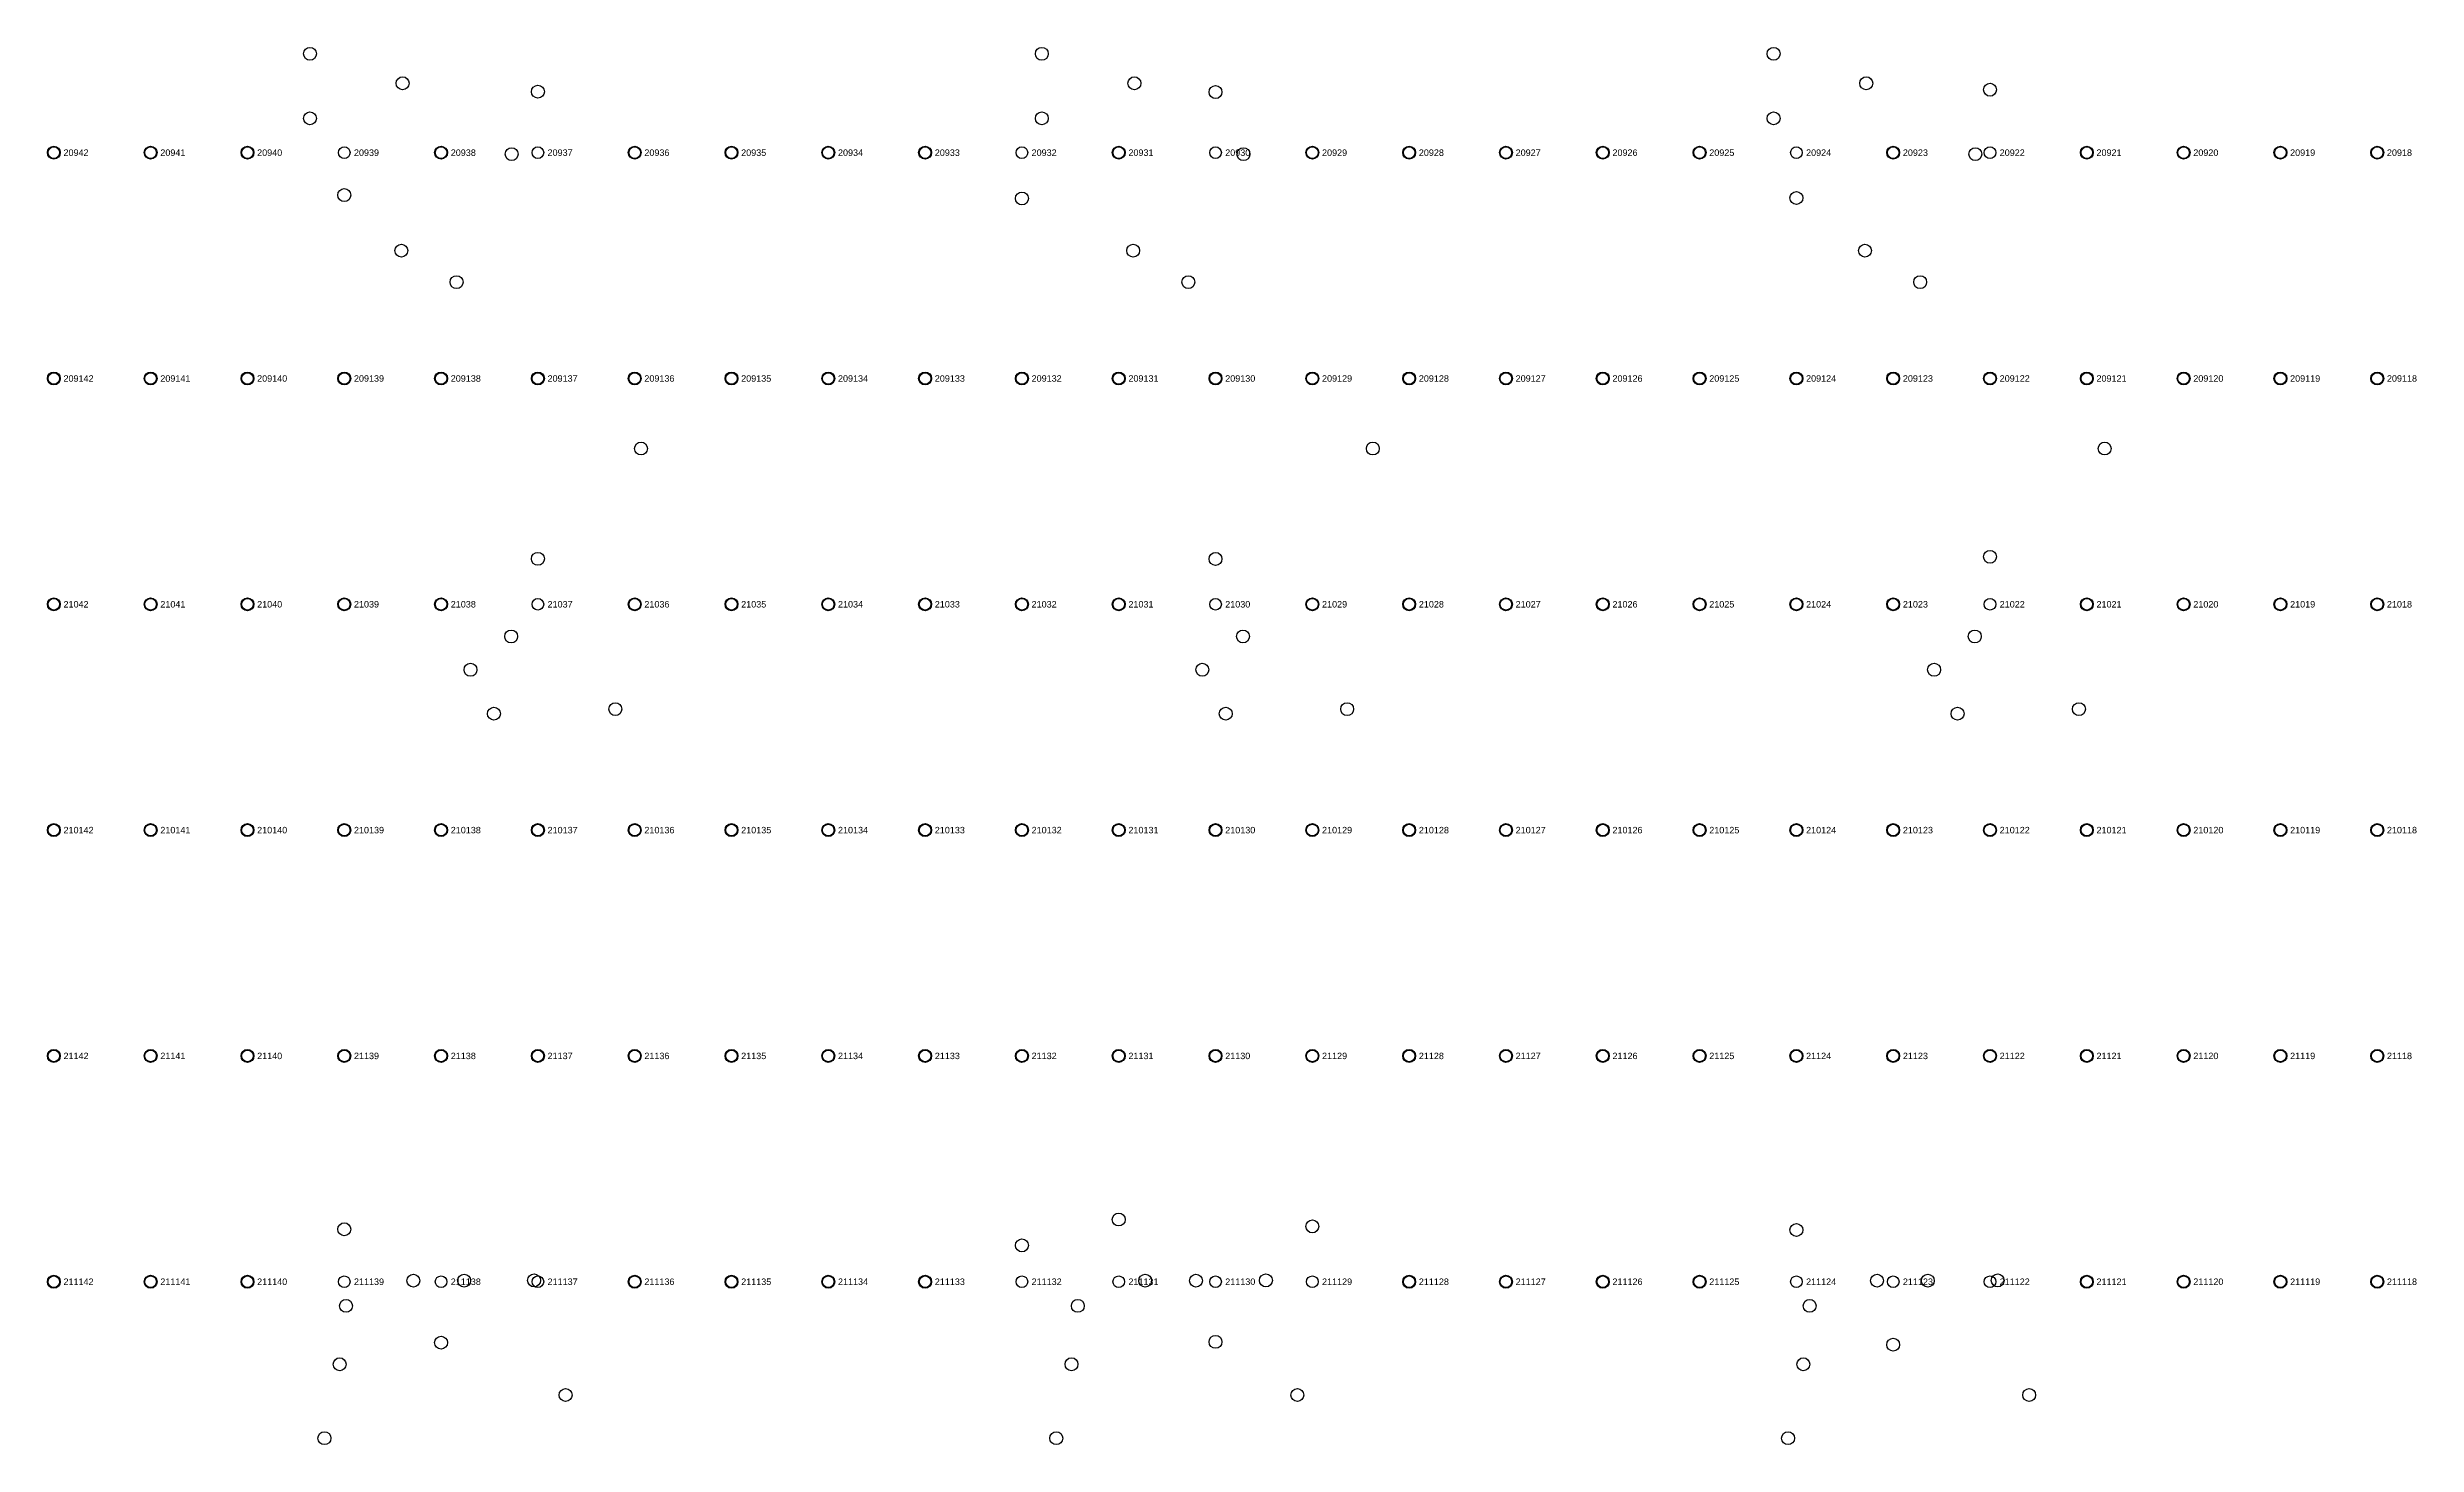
# Model space of a CAD drawing. Extents: x -5 to 376, y -217 to 241.
# Drawn here: x 186.7 to 280, y 14.5 to 69.5 of the extents above; entities that cross this region are included whole.
import ezdxf

# ---------------------------------------------------------------- set-up
doc = ezdxf.new("R2010")
doc.units = 0
for name, color, linetype in [('BOTTOM_PROBES', 1, 'CONTINUOUS'), ('FIXTURE_INTERFACE_PIN', 4, 'CONTINUOUS'), ('GROUND_INTERFACE_PIN', 6, 'CONTINUOUS'), ('TESTER_INTERFACE_PIN', 144, 'CONTINUOUS'), ('TESTER_INTERFACE_PIN_LABEL', 144, 'CONTINUOUS')]:
    doc.layers.add(name, color=color, linetype=linetype)
doc.styles.get("Standard").update_dxf_attribs({"font": 'arial.ttf'})

msp = doc.modelspace()

# ---------------------------------------------------------------- linework, layer by layer
at = {"layer": 'BOTTOM_PROBES'}
for centre in [(197.0532, 69.23278), (225.85426, 69.23278), (254.65532, 69.23278), (200.6981, 68.07454), (229.49916, 68.07454), (258.30022, 68.07454), (197.0532, 66.69278), (225.85426, 66.69278), (254.65532, 66.69278), (204.9907, 65.28308), (233.79176, 65.28308), (262.59282, 65.28308), (200.64984, 61.48324), (229.4509, 61.48324), (258.25196, 61.48324), (202.82154, 60.24372), (231.6226, 60.24372), (260.42366, 60.24372), (210.08086, 53.69306), (238.88192, 53.69306), (267.68298, 53.69306), (204.97038, 46.29404), (233.77144, 46.29404), (262.5725, 46.29404), (203.37018, 44.9834), (232.17124, 44.9834), (260.9723, 44.9834), (204.2922, 43.25366), (209.06994, 43.434), (233.09326, 43.25366), (237.871, 43.434), (261.89432, 43.25366), (266.67206, 43.434), (201.12228, 20.93214), (203.12126, 20.93214), (205.87208, 20.9423), (229.92334, 20.93214), (231.92232, 20.93214), (234.67314, 20.9423), (258.7244, 20.93214), (260.72338, 20.93214), (263.4742, 20.9423), (198.47052, 19.94154), (227.27158, 19.94154), (256.07264, 19.94154), (198.2216, 17.64284), (227.02266, 17.64284), (255.82372, 17.64284), (207.1116, 16.43126), (235.91266, 16.43126), (264.71372, 16.43126), (197.62216, 14.732), (226.42322, 14.732), (255.22428, 14.732)]:
    msp.add_circle(centre, 0.254, dxfattribs=at)
at = {"layer": 'FIXTURE_INTERFACE_PIN'}
for centre in [(263.17194, 67.818), (206.02194, 67.7418), (232.69194, 67.72656), (186.97194, 65.3415), (190.78194, 65.3415), (202.21194, 65.3415), (209.83194, 65.3415), (213.64194, 65.3415), (217.45194, 65.3415), (221.26194, 65.3415), (228.88194, 65.3415), (236.50194, 65.3415), (240.31194, 65.3415), (244.12194, 65.3415), (247.93194, 65.3415), (251.74194, 65.3415), (259.36194, 65.3415), (266.98194, 65.3415), (278.41194, 65.3415), (225.07194, 63.5381), (255.55194, 63.55842), (186.97194, 56.4515), (190.78194, 56.4515), (202.21194, 56.4515), (206.02194, 56.4515), (209.83194, 56.4515), (213.64194, 56.4515), (217.45194, 56.4515), (221.26194, 56.4515), (225.07194, 56.4515), (228.88194, 56.4515), (232.69194, 56.4515), (236.50194, 56.4515), (240.31194, 56.4515), (244.12194, 56.4515), (247.93194, 56.4515), (251.74194, 56.4515), (255.55194, 56.4515), (259.36194, 56.4515), (263.17194, 56.4515), (266.98194, 56.4515), (278.41194, 56.4515), (206.02194, 49.3522), (232.69194, 49.34712), (263.17194, 49.43094), (186.97194, 47.5615), (190.78194, 47.5615), (202.21194, 47.5615), (209.83194, 47.5615), (213.64194, 47.5615), (217.45194, 47.5615), (221.26194, 47.5615), (225.07194, 47.5615), (228.88194, 47.5615), (236.50194, 47.5615), (240.31194, 47.5615), (244.12194, 47.5615), (247.93194, 47.5615), (251.74194, 47.5615), (255.55194, 47.5615), (259.36194, 47.5615), (266.98194, 47.5615), (278.41194, 47.5615), (186.97194, 38.6715), (190.78194, 38.6715), (202.21194, 38.6715), (206.02194, 38.6715), (209.83194, 38.6715), (213.64194, 38.6715), (217.45194, 38.6715), (221.26194, 38.6715), (225.07194, 38.6715), (228.88194, 38.6715), (232.69194, 38.6715), (236.50194, 38.6715), (240.31194, 38.6715), (244.12194, 38.6715), (247.93194, 38.6715), (251.74194, 38.6715), (255.55194, 38.6715), (259.36194, 38.6715), (263.17194, 38.6715), (266.98194, 38.6715), (278.41194, 38.6715), (186.97194, 29.7815), (190.78194, 29.7815), (202.21194, 29.7815), (206.02194, 29.7815), (209.83194, 29.7815), (213.64194, 29.7815), (217.45194, 29.7815), (221.26194, 29.7815), (225.07194, 29.7815), (228.88194, 29.7815), (232.69194, 29.7815), (236.50194, 29.7815), (240.31194, 29.7815), (244.12194, 29.7815), (247.93194, 29.7815), (251.74194, 29.7815), (255.55194, 29.7815), (259.36194, 29.7815), (263.17194, 29.7815), (266.98194, 29.7815), (278.41194, 29.7815), (228.88194, 23.34006), (236.50194, 23.06828), (225.07194, 22.32152), (255.55194, 22.92858), (186.97194, 20.8915), (190.78194, 20.8915), (209.83194, 20.8915), (213.64194, 20.8915), (217.45194, 20.8915), (221.26194, 20.8915), (240.31194, 20.8915), (244.12194, 20.8915), (247.93194, 20.8915), (251.74194, 20.8915), (266.98194, 20.8915), (278.41194, 20.8915), (202.21194, 18.49374), (232.69194, 18.52422), (259.36194, 18.41246)]:
    msp.add_circle(centre, 0.254, dxfattribs=at)
at = {"layer": 'GROUND_INTERFACE_PIN'}
for centre in [(194.59194, 65.3415), (270.79194, 65.3415), (274.60194, 65.3415), (198.40194, 63.67018), (194.59194, 56.4515), (198.40194, 56.4515), (270.79194, 56.4515), (274.60194, 56.4515), (194.59194, 47.5615), (198.40194, 47.5615), (270.79194, 47.5615), (274.60194, 47.5615), (194.59194, 38.6715), (198.40194, 38.6715), (270.79194, 38.6715), (274.60194, 38.6715), (194.59194, 29.7815), (198.40194, 29.7815), (270.79194, 29.7815), (274.60194, 29.7815), (198.40194, 22.95652), (194.59194, 20.8915), (270.79194, 20.8915), (274.60194, 20.8915)]:
    msp.add_circle(centre, 0.254, dxfattribs=at)
at = {"layer": 'TESTER_INTERFACE_PIN'}
for centre in [(186.97194, 65.3415), (190.78194, 65.3415), (194.59194, 65.3415), (198.40194, 65.3415), (202.21194, 65.3415), (206.02194, 65.3415), (209.83194, 65.3415), (213.64194, 65.3415), (217.45194, 65.3415), (221.26194, 65.3415), (225.07194, 65.3415), (228.88194, 65.3415), (232.69194, 65.3415), (236.50194, 65.3415), (240.31194, 65.3415), (244.12194, 65.3415), (247.93194, 65.3415), (251.74194, 65.3415), (255.55194, 65.3415), (259.36194, 65.3415), (263.17194, 65.3415), (266.98194, 65.3415), (270.79194, 65.3415), (274.60194, 65.3415), (278.41194, 65.3415), (186.97194, 56.4515), (190.78194, 56.4515), (194.59194, 56.4515), (198.40194, 56.4515), (202.21194, 56.4515), (206.02194, 56.4515), (209.83194, 56.4515), (213.64194, 56.4515), (217.45194, 56.4515), (221.26194, 56.4515), (225.07194, 56.4515), (228.88194, 56.4515), (232.69194, 56.4515), (236.50194, 56.4515), (240.31194, 56.4515), (244.12194, 56.4515), (247.93194, 56.4515), (251.74194, 56.4515), (255.55194, 56.4515), (259.36194, 56.4515), (263.17194, 56.4515), (266.98194, 56.4515), (270.79194, 56.4515), (274.60194, 56.4515), (278.41194, 56.4515), (186.97194, 47.5615), (190.78194, 47.5615), (194.59194, 47.5615), (198.40194, 47.5615), (202.21194, 47.5615), (206.02194, 47.5615), (209.83194, 47.5615), (213.64194, 47.5615), (217.45194, 47.5615), (221.26194, 47.5615), (225.07194, 47.5615), (228.88194, 47.5615), (232.69194, 47.5615), (236.50194, 47.5615), (240.31194, 47.5615), (244.12194, 47.5615), (247.93194, 47.5615), (251.74194, 47.5615), (255.55194, 47.5615), (259.36194, 47.5615), (263.17194, 47.5615), (266.98194, 47.5615), (270.79194, 47.5615), (274.60194, 47.5615), (278.41194, 47.5615), (186.97194, 38.6715), (190.78194, 38.6715), (194.59194, 38.6715), (198.40194, 38.6715), (202.21194, 38.6715), (206.02194, 38.6715), (209.83194, 38.6715), (213.64194, 38.6715), (217.45194, 38.6715), (221.26194, 38.6715), (225.07194, 38.6715), (228.88194, 38.6715), (232.69194, 38.6715), (236.50194, 38.6715), (240.31194, 38.6715), (244.12194, 38.6715), (247.93194, 38.6715), (251.74194, 38.6715), (255.55194, 38.6715), (259.36194, 38.6715), (263.17194, 38.6715), (266.98194, 38.6715), (270.79194, 38.6715), (274.60194, 38.6715), (278.41194, 38.6715), (186.97194, 29.7815), (190.78194, 29.7815), (194.59194, 29.7815), (198.40194, 29.7815), (202.21194, 29.7815), (206.02194, 29.7815), (209.83194, 29.7815), (213.64194, 29.7815), (217.45194, 29.7815), (221.26194, 29.7815), (225.07194, 29.7815), (228.88194, 29.7815), (232.69194, 29.7815), (236.50194, 29.7815), (240.31194, 29.7815), (244.12194, 29.7815), (247.93194, 29.7815), (251.74194, 29.7815), (255.55194, 29.7815), (259.36194, 29.7815), (263.17194, 29.7815), (266.98194, 29.7815), (270.79194, 29.7815), (274.60194, 29.7815), (278.41194, 29.7815), (186.97194, 20.8915), (190.78194, 20.8915), (194.59194, 20.8915), (198.40194, 20.8915), (202.21194, 20.8915), (206.02194, 20.8915), (209.83194, 20.8915), (213.64194, 20.8915), (217.45194, 20.8915), (221.26194, 20.8915), (225.07194, 20.8915), (228.88194, 20.8915), (232.69194, 20.8915), (236.50194, 20.8915), (240.31194, 20.8915), (244.12194, 20.8915), (247.93194, 20.8915), (251.74194, 20.8915), (255.55194, 20.8915), (259.36194, 20.8915), (263.17194, 20.8915), (266.98194, 20.8915), (270.79194, 20.8915), (274.60194, 20.8915), (278.41194, 20.8915)]:
    msp.add_circle(centre, 0.2286, dxfattribs=at)

# ---------------------------------------------------------------- texts
at = {"layer": 'TESTER_INTERFACE_PIN_LABEL'}
for s, p in [('20942', (187.35294, 65.2145)), ('20941', (191.16294, 65.2145)), ('20940', (194.97294, 65.2145)), ('20939', (198.78294, 65.2145)), ('20938', (202.59294, 65.2145)), ('20937', (206.40294, 65.2145)), ('20936', (210.21294, 65.2145)), ('20935', (214.02294, 65.2145)), ('20934', (217.83294, 65.2145)), ('20933', (221.64294, 65.2145)), ('20932', (225.45294, 65.2145)), ('20931', (229.26294, 65.2145)), ('20930', (233.07294, 65.2145)), ('20929', (236.88294, 65.2145)), ('20928', (240.69294, 65.2145)), ('20927', (244.50294, 65.2145)), ('20926', (248.31294, 65.2145)), ('20925', (252.12294, 65.2145)), ('20924', (255.93294, 65.2145)), ('20923', (259.74294, 65.2145)), ('20922', (263.55294, 65.2145)), ('20921', (267.36294, 65.2145)), ('20920', (271.17294, 65.2145)), ('20919', (274.98294, 65.2145)), ('20918', (278.79294, 65.2145)), ('209142', (187.35294, 56.3245)), ('209141', (191.16294, 56.3245)), ('209140', (194.97294, 56.3245)), ('209139', (198.78294, 56.3245)), ('209138', (202.59294, 56.3245)), ('209137', (206.40294, 56.3245)), ('209136', (210.21294, 56.3245)), ('209135', (214.02294, 56.3245)), ('209134', (217.83294, 56.3245)), ('209133', (221.64294, 56.3245)), ('209132', (225.45294, 56.3245)), ('209131', (229.26294, 56.3245)), ('209130', (233.07294, 56.3245)), ('209129', (236.88294, 56.3245)), ('209128', (240.69294, 56.3245)), ('209127', (244.50294, 56.3245)), ('209126', (248.31294, 56.3245)), ('209125', (252.12294, 56.3245)), ('209124', (255.93294, 56.3245)), ('209123', (259.74294, 56.3245)), ('209122', (263.55294, 56.3245)), ('209121', (267.36294, 56.3245)), ('209120', (271.17294, 56.3245)), ('209119', (274.98294, 56.3245)), ('209118', (278.79294, 56.3245)), ('21042', (187.35294, 47.4345)), ('21041', (191.16294, 47.4345)), ('21040', (194.97294, 47.4345)), ('21039', (198.78294, 47.4345)), ('21038', (202.59294, 47.4345)), ('21037', (206.40294, 47.4345)), ('21036', (210.21294, 47.4345)), ('21035', (214.02294, 47.4345)), ('21034', (217.83294, 47.4345)), ('21033', (221.64294, 47.4345)), ('21032', (225.45294, 47.4345)), ('21031', (229.26294, 47.4345)), ('21030', (233.07294, 47.4345)), ('21029', (236.88294, 47.4345)), ('21028', (240.69294, 47.4345)), ('21027', (244.50294, 47.4345)), ('21026', (248.31294, 47.4345)), ('21025', (252.12294, 47.4345)), ('21024', (255.93294, 47.4345)), ('21023', (259.74294, 47.4345)), ('21022', (263.55294, 47.4345)), ('21021', (267.36294, 47.4345)), ('21020', (271.17294, 47.4345)), ('21019', (274.98294, 47.4345)), ('21018', (278.79294, 47.4345)), ('210142', (187.35294, 38.5445)), ('210141', (191.16294, 38.5445)), ('210140', (194.97294, 38.5445)), ('210139', (198.78294, 38.5445)), ('210138', (202.59294, 38.5445)), ('210137', (206.40294, 38.5445)), ('210136', (210.21294, 38.5445)), ('210135', (214.02294, 38.5445)), ('210134', (217.83294, 38.5445)), ('210133', (221.64294, 38.5445)), ('210132', (225.45294, 38.5445)), ('210131', (229.26294, 38.5445)), ('210130', (233.07294, 38.5445)), ('210129', (236.88294, 38.5445)), ('210128', (240.69294, 38.5445)), ('210127', (244.50294, 38.5445)), ('210126', (248.31294, 38.5445)), ('210125', (252.12294, 38.5445)), ('210124', (255.93294, 38.5445)), ('210123', (259.74294, 38.5445)), ('210122', (263.55294, 38.5445)), ('210121', (267.36294, 38.5445)), ('210120', (271.17294, 38.5445)), ('210119', (274.98294, 38.5445)), ('210118', (278.79294, 38.5445)), ('21142', (187.35294, 29.6545)), ('21141', (191.16294, 29.6545)), ('21140', (194.97294, 29.6545)), ('21139', (198.78294, 29.6545)), ('21138', (202.59294, 29.6545)), ('21137', (206.40294, 29.6545)), ('21136', (210.21294, 29.6545)), ('21135', (214.02294, 29.6545)), ('21134', (217.83294, 29.6545)), ('21133', (221.64294, 29.6545)), ('21132', (225.45294, 29.6545)), ('21131', (229.26294, 29.6545)), ('21130', (233.07294, 29.6545)), ('21129', (236.88294, 29.6545)), ('21128', (240.69294, 29.6545)), ('21127', (244.50294, 29.6545)), ('21126', (248.31294, 29.6545)), ('21125', (252.12294, 29.6545)), ('21124', (255.93294, 29.6545)), ('21123', (259.74294, 29.6545)), ('21122', (263.55294, 29.6545)), ('21121', (267.36294, 29.6545)), ('21120', (271.17294, 29.6545)), ('21119', (274.98294, 29.6545)), ('21118', (278.79294, 29.6545)), ('211142', (187.35294, 20.7645)), ('211141', (191.16294, 20.7645)), ('211140', (194.97294, 20.7645)), ('211139', (198.78294, 20.7645)), ('211138', (202.59294, 20.7645)), ('211137', (206.40294, 20.7645)), ('211136', (210.21294, 20.7645)), ('211135', (214.02294, 20.7645)), ('211134', (217.83294, 20.7645)), ('211133', (221.64294, 20.7645)), ('211132', (225.45294, 20.7645)), ('211131', (229.26294, 20.7645)), ('211130', (233.07294, 20.7645)), ('211129', (236.88294, 20.7645)), ('211128', (240.69294, 20.7645)), ('211127', (244.50294, 20.7645)), ('211126', (248.31294, 20.7645)), ('211125', (252.12294, 20.7645)), ('211124', (255.93294, 20.7645)), ('211123', (259.74294, 20.7645)), ('211122', (263.55294, 20.7645)), ('211121', (267.36294, 20.7645)), ('211120', (271.17294, 20.7645)), ('211119', (274.98294, 20.7645)), ('211118', (278.79294, 20.7645))]:
    msp.add_text(s, height=0.254, dxfattribs=at).set_placement(p)

doc.saveas('drawing.dxf')
